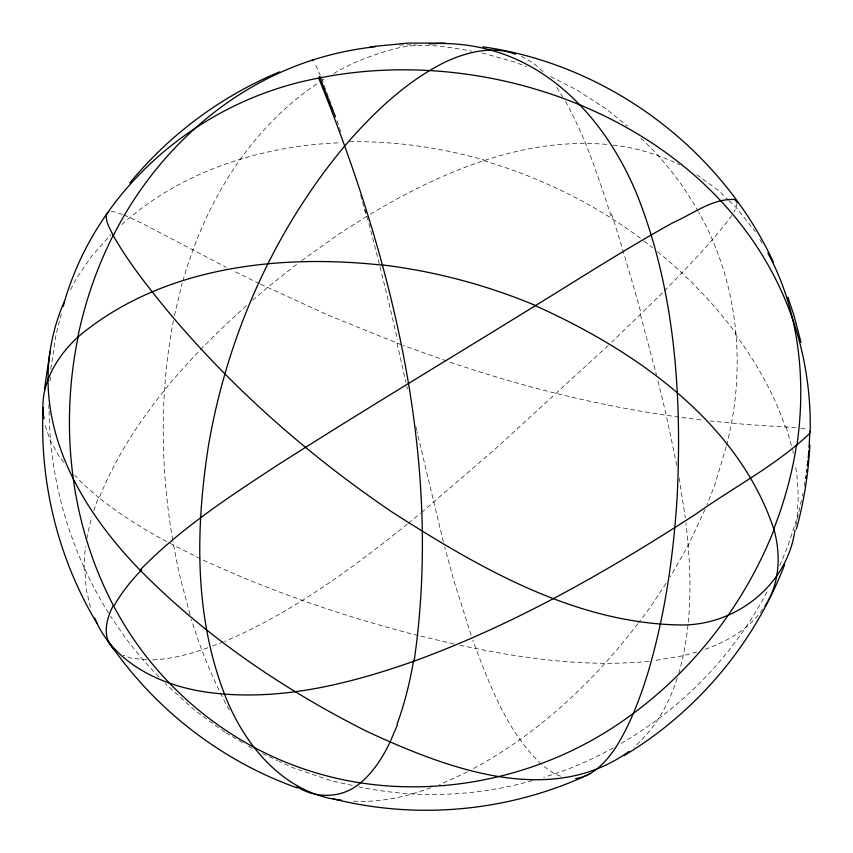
<?xml version="1.0" encoding="UTF-8"?>
<svg xmlns="http://www.w3.org/2000/svg" width="853" height="853" viewBox="0 0 853 853"><rect width="100%" height="100%" fill="white"/><g stroke="black" fill="none" stroke-linecap="round" stroke-linejoin="round"><path stroke-width="0.64" stroke-dasharray="4.26 3.2" d="M50.124 381.056L50.338 377.111M50.764 369.232L56.042 334.632L61.32 314.032M173.436 320.547C159.5 392.86 160.375 467.604 172.69 540.088M737.173 202.47L736.31 207.631L733.868 212.28M795.668 526.184L801.756 498.653M802.374 496.137L802.833 493.61M804.198 486.007L805.115 480.943M726.223 446.609L714.739 485.197L706.977 504.624M726.521 445.309C746.748 367.952 738.538 282.482 698.852 212.525M174.47 315.418L182.147 283.356M678.796 673.401C692.604 624.609 691.858 573.013 685.865 523.06M182.947 280.893C205.051 202.46 250.174 127.907 319.086 82.357M677.175 678.114C668.944 704.365 654.731 729.187 633.8 747.335M705.036 509.476L688.286 545.227L670.351 576.809M779.738 565.646L787.863 546.165L797.128 517.504L798.259 496.179L796.809 473.82L795.476 466.111M166.804 541.666C143.112 528.988 120.284 514.615 99.172 497.971C130.274 421.563 186.903 358.729 247.807 304.51M767.028 591.918C733.676 655.147 681.973 708.747 619.832 744.125M70.532 289.764L76.439 278.377L91.282 256.678L111.029 234.436M666.054 583.313L650.306 607.187L638.609 622.679M731.799 215.51C711.765 242.753 687.678 266.722 664.284 291.065M762.667 609.223C748.945 629.354 726.681 641.819 704.109 649.666M637.831 623.714C593.283 682.176 538.136 733.729 473.18 768.745M662.461 292.931L611.9 342M608.168 345.518L496.371 447.996L421.403 512.568M121.808 224.51C181.209 171.101 261.647 145.639 340.582 142.771M252.712 300.256L267.426 287.482L297.473 263.716M407.307 524.126C350.839 569.473 291.566 612.891 224.606 641.488M408.31 523.294L420.401 513.389M301.717 260.538L340.454 232.965L369.189 214.817M613.211 747.985C591.076 759.97 567.874 770.387 543.628 777.318M370.319 214.167C441.609 171.762 523.465 136.757 608.136 144.52M340.901 131.65L322.285 80.075L324.566 78.775M333.715 73.582C351.916 62.525 372.068 55.168 392.508 49.431C418.482 41.797 445.618 46.414 471.698 51.148M467.487 771.922L439.444 784.749M207.748 647.79C189.761 654.315 170.867 659.284 151.663 659.881M212.568 645.988L223.401 641.946M430.786 787.799C406.039 796.766 379.564 802.854 353.131 801.106M532.464 780.58C476.262 796.606 415.944 798.845 358.74 786.839M696.826 651.948L683.317 655.712L654.176 660.638M649.112 661.288C585.467 667.494 521.354 658.377 459.17 645.081M111.061 211.768L113.364 211.651L122.651 214.444M146.684 659.902L130.669 658.079L123.216 655.285M795.988 427.62L747.921 424.623L708.875 420.87M800.818 428.121L807.898 429.528M613.083 145.138C636.349 147.58 658.847 154.851 679.916 164.864M700.953 419.975L680.278 417.266M679.009 417.085C600.352 406.273 522.932 387.145 447.857 361.363M454.073 643.962L419.548 635.88M352.332 785.421L331.817 780.89L293.304 767.881L279.059 761.302M418.269 635.549C344.388 616.772 271.968 591.833 202.726 559.867M482.169 52.961L514.498 61.992L526.632 66.715M483.63 160.663C540.951 177.584 595.586 204.187 643.226 240.397M446.609 360.947L403.224 345.465M260.56 284.166L328.885 315.461L401.987 345.017M560.634 776.187L554.791 774.055L542.252 765.184M123.824 214.913L141.673 223.113L226.354 267.352M262.436 753.625L277.875 760.759M259.419 283.612L233.168 270.753M200.391 558.704L167.924 542.273M550.622 76.621L576.969 90.045L606.291 108.981L627.488 126.031M521.418 56.309L533.701 63.378L543.201 71.769M696.816 174.662L719.047 190.912L728.131 199.709M225.949 732.823L244.054 743.528M248.575 746.204L253.106 748.881M224.819 732.151L195.166 710.56L165.162 683.562M644.282 241.186L652.534 247.605M657.578 251.72C687.006 275.551 713.364 303.135 736.064 333.438M541.282 764.341C506.575 731.074 489.334 684.138 472.775 640.07M99.172 497.971L82.88 483.79L74.723 475.217M729.038 200.583L736.31 207.631L755.236 231.526M640.902 138.229C663.666 159.436 683.05 184.205 698.18 211.395M158.946 676.941L142.952 659.913L125.977 638.63L110.581 616.303M63.836 462.315L58.399 455.107L50.348 440.617L44.932 425.135M556.785 87.486L562.799 97.061M565.464 101.304C586.043 138.101 598.838 178.544 611.868 218.453M229.35 709.92L227.303 706.508C212.674 678.668 200.487 649.528 191.424 619.406M108.608 612.987C70.948 552.851 49.805 482.35 49.122 411.349M759.895 239.437L762.55 243.958M315.749 65.265L320.28 75.373M320.781 76.546L322.285 80.075M471.091 635.144L453.583 579.613L444.68 546.88M189.974 614.501L179.023 572.981L172.882 541.399M786.178 427.033L792.437 449.435M640.432 314.789L656.458 374.872M658.047 381.184L666.3 415.272L677.015 466.474M443.315 541.847L417 431.65M90.482 607.379L86.281 589.594L84.735 569.122M397.05 343.226L405.964 382.549M415.816 426.468L416.701 430.36M406.828 386.42L407.403 389M679.18 477.883L685.3 517.846M792.789 450.672L793.237 453.242M48.845 404.695L49.069 410.016M399.268 45.049A383.946 348.461 73.7 0 1 416.541 44.942M349.57 141.737A381.312 299.68 21 0 1 483.79 159.969M360.574 194.974A381.547 32.574 78.5 0 1 365.51 213.058M365.052 209.177A381.973 29.898 78.1 0 1 397.423 339.526M84.191 569.346A383.946 203.355 -31.5 0 1 85.652 546.283M86.825 538.744A383.946 203.355 -31.5 0 1 91.964 516.79M93.851 510.638A383.946 203.355 -31.5 0 1 98.212 498.163M611.494 213.762A324.076 32.137 75.5 0 1 640.966 312.795M734.902 333.683A380.896 237.88 28.3 0 1 785.261 426.948"/><path stroke-width="1.28" d="M43.108 407.67C39.377 482.99 58.377 559.195 97.263 623.842M808.911 450.448L808.186 458.072M809.039 447.9L809.902 431.362L809.518 433.644C775.91 465.418 733.676 487.191 696.059 513.954C606.995 571.649 514.114 624.727 414.121 661.128C348.952 684.127 279.198 701.592 209.678 692.561C163.158 686.654 113.193 663.943 94.726 617.988M809.892 445.33C808.345 473.554 803.995 501.639 796.446 528.881M796.905 445.447C806.277 380.438 799.389 311.388 767.871 253M806.554 472.061L806.853 469.523M807.29 465.706L807.887 460.62M44.495 388.872L50.028 351.617M414.121 661.128C442.952 462.497 392.913 261.604 318.691 78.113C201.905 99.694 98.255 186.05 64.625 301.152M382.73 265.208C278.078 253.693 161.281 266.914 78.103 336.85C58.025 434.699 72.505 540.685 125.252 626.262C166.484 692.967 231.131 744.744 305.587 769.566C403.533 802.46 514.316 787.106 602.389 734.188C679.969 687.219 740.628 613.883 774.044 529.724C738.282 421.627 634.728 350.252 535.332 305.683C449.179 359.006 362.184 410.997 276.82 465.599C228.839 497.022 180.218 528.753 140.031 570.081C205.317 636.466 283.505 689.341 366.417 731.192C445.159 767.679 549.897 808.431 628.97 751.408M794.633 532.379L795.049 529.894M805.573 478.405L806.032 475.867M63.303 306.302L64.295 302.442M78.103 336.85C55.776 357.3 38.161 387.486 44.015 418.684M794.42 533.615C784.931 587.813 733.132 626.529 678.892 624.94C573.579 622.754 478.394 567.234 392.007 512.013C308.53 455.395 232.016 388.104 167.316 310.609C147.878 286.725 128.558 262.511 113.3 235.684C110.197 228.967 105.335 221.983 106.412 214.242L108.747 211.875M784.632 564.643C754.191 643.855 696.677 712.202 623.842 755.737M397.349 724.975L390.002 742.217A353.43 129.059 82.6 0 1 360.382 782.926C342.927 798.259 316.292 799.229 297.047 786.722M113.353 605.534C105.889 619.033 101.294 639.601 115.4 650.466M113.3 235.684C154.02 154.564 225.459 88.04 312.518 60.073A383.946 348.461 73.7 0 1 375.501 46.712M764.938 606.12C779.77 583.761 781.017 555.047 774.044 529.724M129.784 182.99C169.672 134.443 221.577 95.952 279.603 71.865M535.332 305.683C581.149 277.513 626.433 248.383 673.529 222.377C693.137 213.847 712.607 198.173 734.891 199.527L737.173 202.47M590.617 773.5C511.107 811.256 418.578 820.362 333.235 798.845M575.658 778.533C593.261 776.145 605.769 761.964 615.333 748.145C630.068 724.965 639.75 699.065 647.896 672.953C665.063 615.024 673.689 554.866 677.271 494.655C681.931 394.331 674.872 291.268 637.948 196.958C611.484 130.935 561.274 69.36 490.336 50.007A381.973 264.835 -77.3 0 0 429.048 43.898M318.691 78.113C505.243 40.475 729.027 132.354 793.247 320.931A378.327 346.947 -27.4 0 1 810.201 431.351M370.181 46.808L407.691 43.108L445.245 43.108M341.445 800.21C284.241 794.186 243.883 744.872 224.531 694.15C194.164 615.493 195.561 528.338 208.377 446.194C227.047 336.743 273.397 231.643 344.559 146.162C373.347 112.841 405.911 81.419 445.778 61.757C467.241 51.926 492.565 45.593 515.489 54.176M482.819 46.808C607.635 64.465 720.369 148.07 773.5 262.383M297.185 787.916C220.223 760.46 152.676 707.734 107.339 639.761M312.518 60.073L313.286 60.648M140.031 570.081C90.173 518.763 48.248 452.879 48.013 379.084M787.916 297.185L793.823 315.077L801.02 342.394M413.641 660.339A351.884 130.029 82.2 0 1 397.029 724.197M382.709 264.974A368.72 233.679 15.4 0 1 535.46 305.47M335.368 116.509A381.845 4.638 67 0 1 319.48 76.28M48.077 379.095A382.986 270.294 8.6 0 1 64.529 301.13M114.526 605.129A377.58 98.617 -24.2 0 1 141.822 569.623M77.847 336.786A381.451 336.242 88 0 1 113.097 235.556M796.425 445.458A377.644 316.218 -45.8 0 1 773.522 529.596"/></g></svg>
